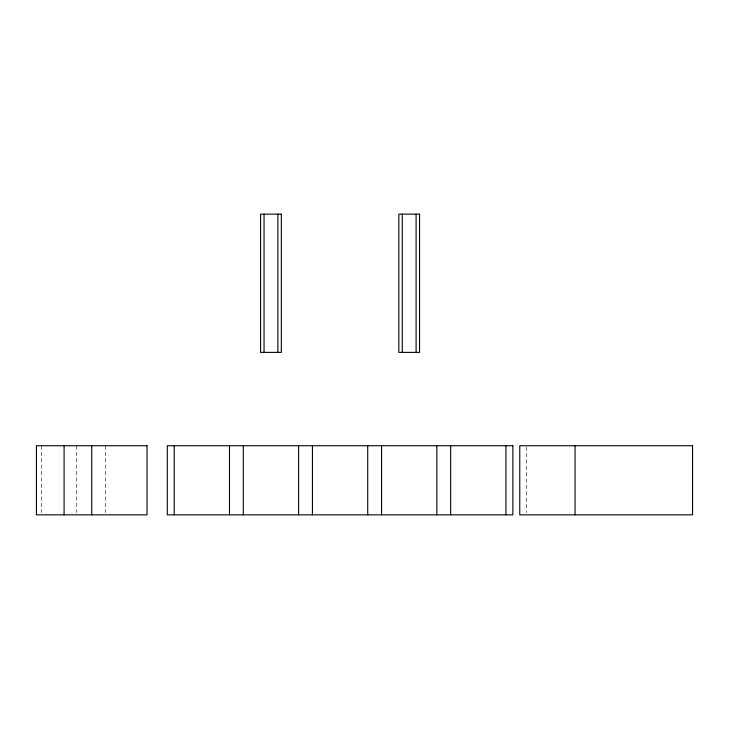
<?xml version="1.0" encoding="UTF-8"?>
<svg xmlns="http://www.w3.org/2000/svg" width="729" height="729" viewBox="0 0 729 729"><rect width="100%" height="100%" fill="white"/><g stroke="black" fill="none" stroke-linecap="round" stroke-linejoin="round"><path stroke-width="0.55" stroke-dasharray="3.65 2.73" d="M526.675 446.868L526.675 512.578M105.559 445.729L105.559 512.578M76.527 445.729L76.527 512.578M41.544 445.729L41.544 512.578"/><path stroke-width="1.09" d="M575.053 445.729L575.053 514.847M505.944 445.729L505.944 514.847M450.659 445.729L450.659 514.847M436.835 445.729L436.835 514.847M416.095 214.153L416.095 352.38M402.271 214.153L402.271 352.38M381.54 445.729L381.54 514.847M367.717 445.729L367.717 514.847M312.431 445.729L312.431 514.847M298.608 445.729L298.608 514.847M277.877 214.153L277.877 352.38M264.053 214.153L264.053 352.38M243.313 445.729L243.313 514.847M229.489 445.729L229.489 514.847M174.204 445.729L174.204 514.847M91.745 445.729L91.745 514.847M64.097 445.729L64.097 514.847M281.33 214.153L260.59 214.153L260.59 352.38L281.33 352.38L281.33 214.153M419.558 214.153L398.818 214.153L398.818 352.38L419.558 352.38L419.558 214.153M147.03 445.729L36.45 445.729L36.45 514.847L147.03 514.847L147.03 445.729M512.861 445.729L167.287 445.729L167.287 514.847L512.861 514.847L512.861 445.729M692.55 445.729L519.768 445.729L519.768 514.847L692.55 514.847L692.55 445.729"/></g></svg>
